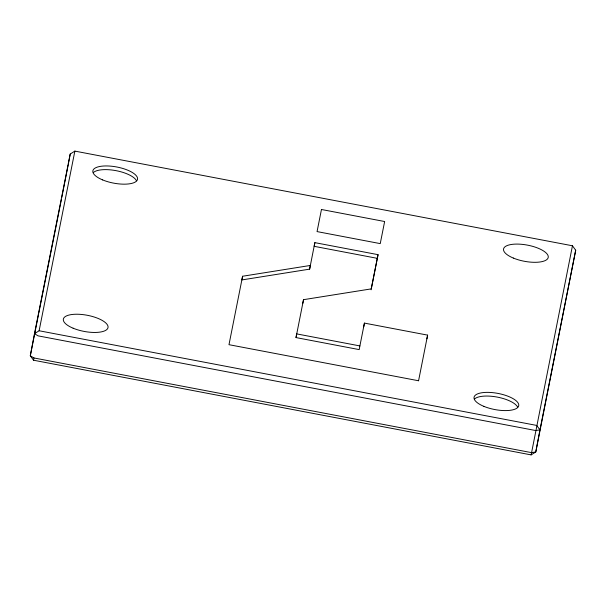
<?xml version="1.0" encoding="UTF-8"?>
<svg xmlns="http://www.w3.org/2000/svg" width="606" height="606" viewBox="0 0 606 606"><rect width="100%" height="100%" fill="white"/><g stroke="black" fill="none" stroke-linecap="round" stroke-linejoin="round"><path stroke-width="0.91" d="M33.55 360.222L33.966 357.964L30.3 355.79L34.474 333.694L70.22 154.038L74.864 151.106L572.45 245.778L575.7 250.21L535.78 451.962L531.136 454.894L33.55 360.222L30.3 355.79L38.405 315.044M531.136 454.894L572.45 245.778M68.13 165.09L61.804 197.435M68.304 164.165L70.22 154.038M309.628 269.14L310.325 265.458L242.597 276.245L241.9 279.927L309.628 269.14L314.862 242.642L378.046 254.664L371.092 289.789M359.888 345.92L359.191 349.601L296.008 337.58L296.705 333.898L359.888 345.92L364.426 323.104L427.616 335.126L426.919 338.807M302.818 303.356L303.515 299.675L371.236 288.888L378.046 254.664M314.862 242.642L314.166 246.324L377.349 258.345M363.736 326.785L364.426 323.104M38.776 313.188L61.441 199.283M575.7 250.21L539.954 429.866L535.719 430.54L38.14 335.868L34.474 333.694L39.117 330.762L74.864 151.106M242.597 276.245L228.985 344.685L418.534 380.75M296.008 337.58L303.515 299.675M418.564 380.788L427.616 335.126M39.117 330.762L536.704 425.427L539.954 429.866L535.78 451.962L531.545 452.637L33.966 357.964M93.324 172.543A22.74 8.226 10.7 0 1 116.094 170.672A22.74 8.226 10.7 0 1 136.479 180.755M474.521 398.968A22.74 8.226 10.7 0 1 497.291 397.097A22.74 8.226 10.7 0 1 517.683 407.179M321.46 209.494L317.059 231.59L380.242 243.612L384.643 221.516L321.46 209.494M483.823 406.338A22.74 8.226 10.7 0 0 518.721 405.732A22.74 8.226 10.7 0 0 486.603 392.37A22.74 8.226 10.7 0 0 483.823 406.338M73.121 328.202A22.74 8.226 10.7 0 0 108.019 327.588A22.74 8.226 10.7 0 0 75.901 314.234A22.74 8.226 10.7 0 0 73.121 328.202M102.626 179.914A22.74 8.226 10.7 0 0 137.524 179.308A22.74 8.226 10.7 0 0 105.406 165.946A22.74 8.226 10.7 0 0 102.626 179.914M513.327 258.058A22.74 8.226 10.7 0 0 548.225 257.444A22.74 8.226 10.7 0 0 516.107 244.089A22.74 8.226 10.7 0 0 513.327 258.058"/></g></svg>
